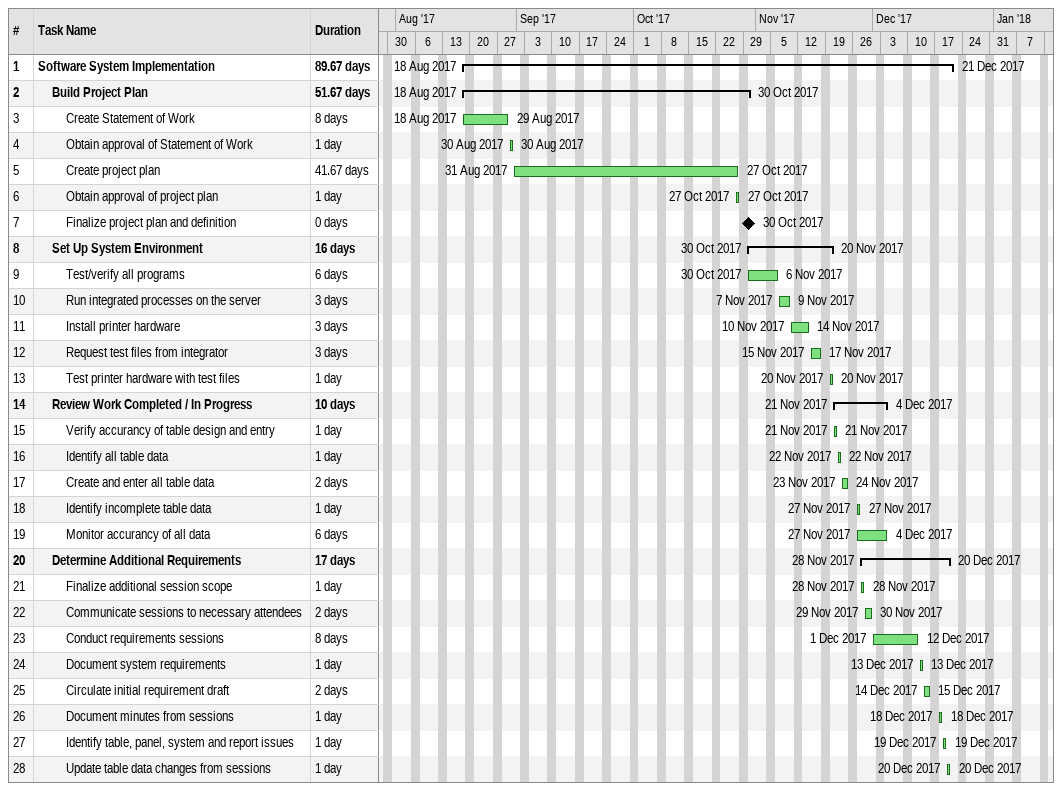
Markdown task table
| ID | Level | Task | Duration | Start | Finish |
|---|---|---|---|---|---|
| 1 | 1 | **Software System Implementation** | 89.67d | 2017-08-18 | 2017-12-21 |
| 2 | 2 | **Build Project Plan** | 51.67d | 2017-08-18 | 2017-10-30 |
| 3 | 3 | Create Statement of Work | 8d | 2017-08-18 | 2017-08-29 |
| 4 | 3 | Obtain approval of Statement of Work | 1d | 2017-08-30 | 2017-08-30 |
| 5 | 3 | Create project plan | 41.67d | 2017-08-31 | 2017-10-27 |
| 6 | 3 | Obtain approval of project plan | 1d | 2017-10-27 | 2017-10-27 |
| 7 | 3 | Finalize project plan and definition | 0d | 2017-10-30 | 2017-10-30 |
| 8 | 2 | **Set Up System Environment** | 16d | 2017-10-30 | 2017-11-20 |
| 9 | 3 | Test/verify all programs | 6d | 2017-10-30 | 2017-11-06 |
| 10 | 3 | Run integrated processes on the server | 3d | 2017-11-07 | 2017-11-09 |
| 11 | 3 | Install printer hardware | 3d | 2017-11-10 | 2017-11-14 |
| 12 | 3 | Request test files from integrator | 3d | 2017-11-15 | 2017-11-17 |
| 13 | 3 | Test printer hardware with test files | 1d | 2017-11-20 | 2017-11-20 |
| 14 | 2 | **Review Work Completed / In Progress** | 10d | 2017-11-21 | 2017-12-04 |
| 15 | 3 | Verify accurancy of table design and entry | 1d | 2017-11-21 | 2017-11-21 |
| 16 | 3 | Identify all table data | 1d | 2017-11-22 | 2017-11-22 |
| 17 | 3 | Create and enter all table data | 2d | 2017-11-23 | 2017-11-24 |
| 18 | 3 | Identify incomplete table data | 1d | 2017-11-27 | 2017-11-27 |
| 19 | 3 | Monitor accurancy of all data | 6d | 2017-11-27 | 2017-12-04 |
| 20 | 2 | **Determine Additional Requirements** | 17d | 2017-11-28 | 2017-12-20 |
| 21 | 3 | Finalize additional session scope | 1d | 2017-11-28 | 2017-11-28 |
| 22 | 3 | Communicate sessions to necessary attendees | 2d | 2017-11-29 | 2017-11-30 |
| 23 | 3 | Conduct requirements sessions | 8d | 2017-12-01 | 2017-12-12 |
| 24 | 3 | Document system requirements | 1d | 2017-12-13 | 2017-12-13 |
| 25 | 3 | Circulate initial requirement draft | 2d | 2017-12-14 | 2017-12-15 |
| 26 | 3 | Document minutes from sessions | 1d | 2017-12-18 | 2017-12-18 |
| 27 | 3 | Identify table, panel, system and report issues | 1d | 2017-12-19 | 2017-12-19 |
| 28 | 3 | Update table data changes from sessions | 1d | 2017-12-20 | 2017-12-20 |
